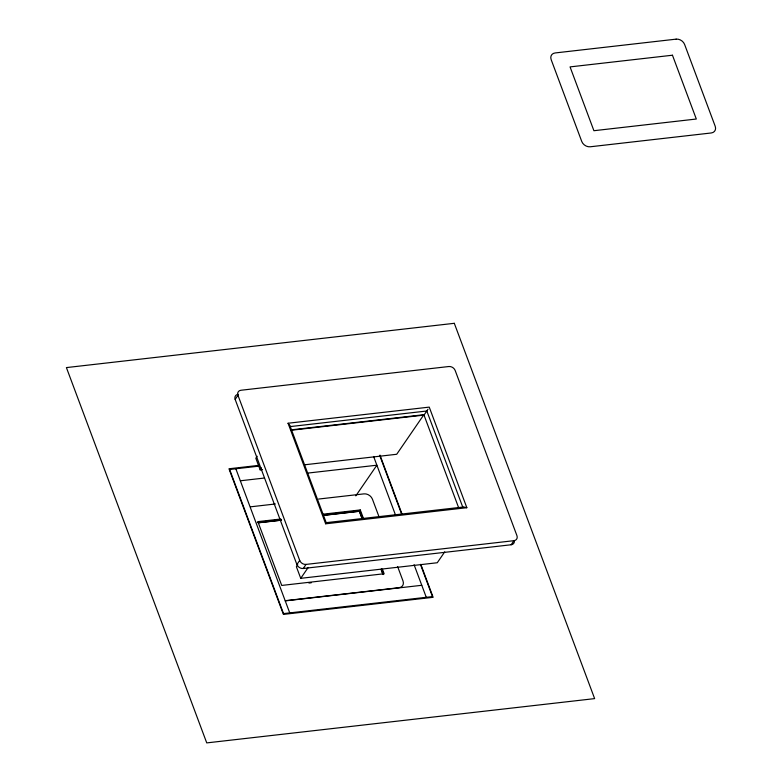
<?xml version="1.0" encoding="UTF-8"?>
<svg xmlns="http://www.w3.org/2000/svg" width="782" height="782" viewBox="0 0 782 782"><rect width="100%" height="100%" fill="white"/><g stroke="black" fill="none" stroke-linecap="round" stroke-linejoin="round"><path stroke-width="1.17" d="M290.415 426.131L288.05 423.238L429.24 407.119L466.844 507.704L325.654 523.813L288.05 423.238M326.25 522.777L290.278 426.581L426.816 411L462.739 507.078L326.202 522.659L325.683 523.764M427.979 409.201L426.952 410.794M235.157 399.387L237.963 395.301A5.288 4.135 34.5 0 1 240.934 390.257L448.848 366.523A5.288 4.135 34.5 0 1 455.183 370.502L516.931 535.641A5.288 4.135 34.5 0 1 513.96 540.675L511.145 544.761L303.24 568.494A5.288 4.135 34.5 0 1 296.896 564.526L235.157 399.387A5.288 4.135 34.5 0 1 238.129 394.353M257.18 456.248L255.822 458.232L260.171 469.865L262.586 469.591M260.171 469.865L261.53 467.88M296.896 564.526L299.711 560.43L237.963 395.301M297.737 564.712L296.378 566.696L300.728 578.328L437.265 562.747L444.733 551.867M303.24 568.494L306.045 564.409L513.96 540.675M355.82 495.856L376.875 465.202L308 473.061M300.728 578.328L308.196 567.449M291.1 430.266L424.01 415.095L426.816 411M323.201 515.436L359.339 511.311L360.277 509.942L363.689 519.062M462.983 506.853L466.844 507.704M290.953 429.885L423.873 414.714L396.709 454.274L304.882 464.762M259.155 465.329L228.97 468.78L283.416 614.398L433.14 597.311L420.804 564.311M258.803 466.16L229.634 469.483L283.524 613.606L432.475 596.598L420.501 564.575M240.338 480.783L264.502 478.027M250.514 506.824L275.372 503.979M318.587 499.053L363.972 493.872A7.058 5.503 34.5 0 1 372.428 499.17L378.928 516.55M280.767 519.023L257.874 521.633L281.725 585.435L384.128 573.744L382.427 569.188M322.927 514.204L360.277 509.942M257.337 522.405L281.432 519.659M323.601 514.849L359.74 510.724L362.731 518.691M258.236 522.728L281.119 520.118M323.289 515.299L359.437 511.174L362.418 519.15M258.138 522.865L281.031 520.245M308.91 583.049L311.314 582.776M285.596 600.644L399.055 587.693A7.058 5.503 34.5 0 0 403.013 580.987L397.657 566.667M285.235 600.889L421.772 585.298M424.01 415.095L458.653 507.743M379.974 455.095L402.095 514.263M379.876 455.916L401.684 514.243M373.61 456.463L395.262 514.38M414.079 564.712L426.268 597.311M381.469 568.827L383.6 574.526M381.157 569.276L382.857 573.841M359.339 511.311L362.32 519.287M381.069 569.413L382.769 573.968M235.841 468.78L289.731 612.893M306.045 564.409A5.288 4.135 34.5 0 1 299.711 560.43M514.351 540.558A5.288 4.135 34.5 0 1 511.145 544.761M676.156 39.139L555.132 52.951A7.058 5.503 34.5 0 0 551.173 59.667L581.759 141.483A7.058 5.503 34.5 0 0 590.214 146.781L711.239 132.969A7.058 5.503 34.5 0 0 715.198 126.254L684.602 44.437A7.058 5.503 34.5 0 0 676.156 39.139M672.461 55.219L570.058 66.9L593.909 130.711L696.312 119.02L672.461 55.219M454.303 323.308L66.411 367.589L206.741 742.9L594.633 698.619L454.303 323.308"/></g></svg>
